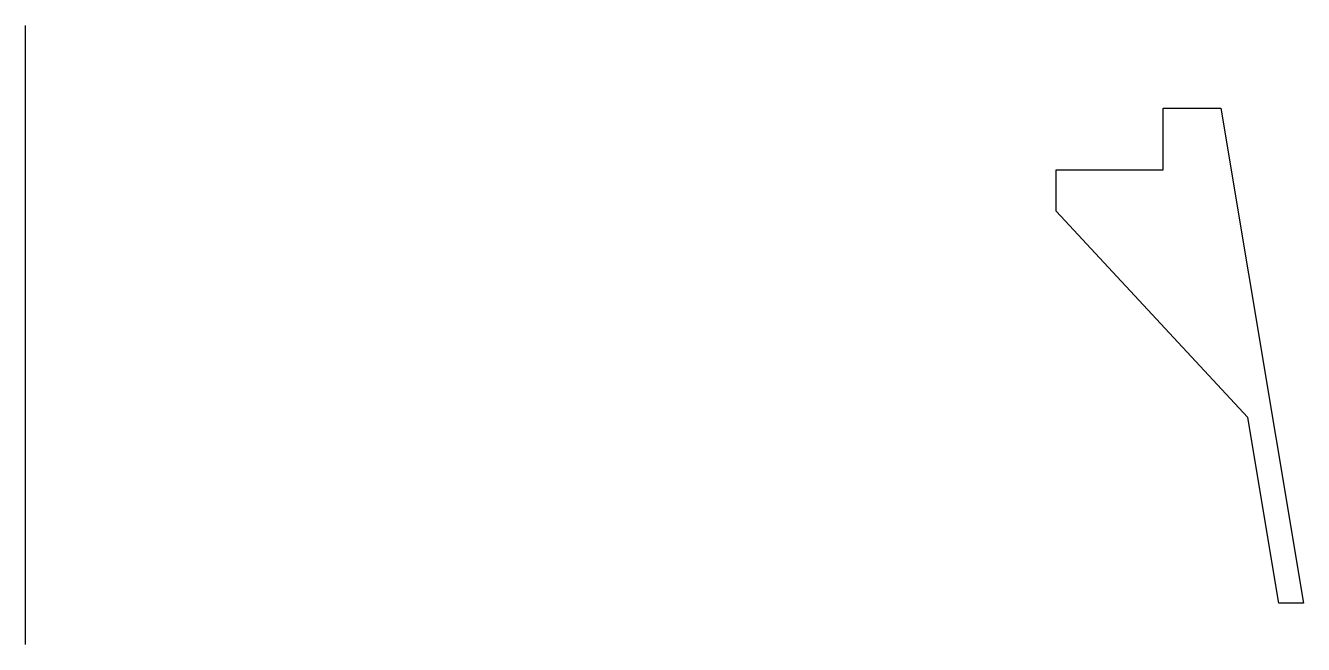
# Model space of a CAD drawing. Header units: millimetres. Extents: x 0 to 62, y -2 to 28.
import ezdxf

# ---------------------------------------------------------------- set-up
doc = ezdxf.new("R2010")
doc.units = ezdxf.units.MM
doc.layers.add('AXIS', color=5, linetype='CONTINUOUS')
doc.layers.add('PROFILE', color=7, linetype='CONTINUOUS')

msp = doc.modelspace()

# ---------------------------------------------------------------- linework, layer by layer
at = {"layer": 'AXIS'}
msp.add_line((0, -2), (0, 28), dxfattribs=at)
at = {"layer": 'PROFILE'}
msp.add_lwpolyline([(55.2, 24), (58, 24), (62, 0), (60.8, 0), (59.3, 9), (50, 19), (50, 21), (55.2, 21)], close=True, dxfattribs=at)

doc.saveas('drawing.dxf')
